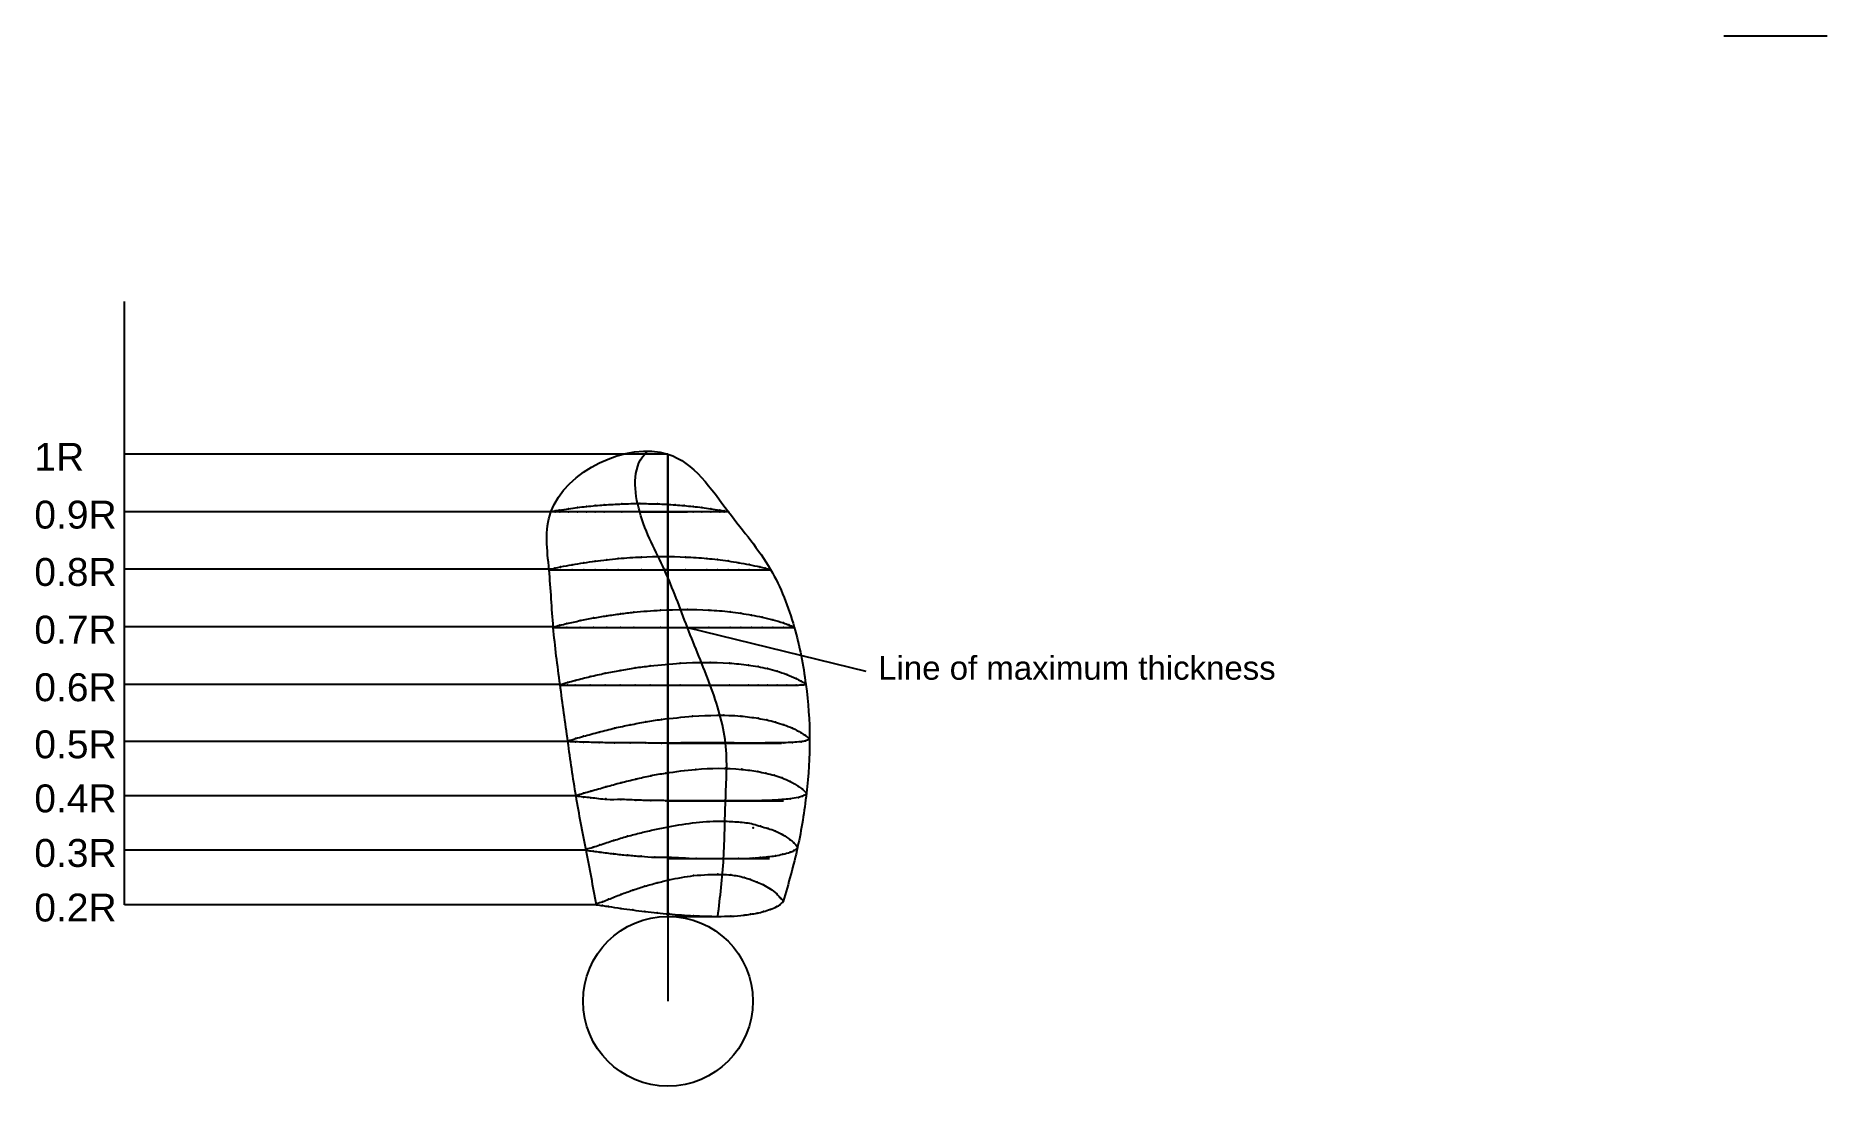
# Model space of a CAD drawing. Header units: inches. Extents: x -2504 to 154, y -334 to 1225.
import ezdxf

# ---------------------------------------------------------------- set-up
doc = ezdxf.new("R2010")
doc.units = ezdxf.units.IN
doc.header["$MEASUREMENT"] = 0
doc.header["$PDSIZE"] = -3
doc.layers.add('Layer1', color=10, linetype='Continuous')
doc.styles.get("Standard").update_dxf_attribs({"font": 'arial.ttf'})

msp = doc.modelspace()

# ---------------------------------------------------------------- linework, layer by layer
for p, q in [((0, 1225), (153.5, 1225)), ((-2372.1, -64.7), (-2372.1, 830.5)), ((-1566.1, 604.2), (-2372.1, 604.2)), ((-1566.1, 604.2), (-1566.1, -81.8)), ((-1566.1, 518.4), (-1566.1, 604.2)), ((-1739.9, 518.4), (-2372.1, 518.4)), ((-1739.9, 518.8), (-1739.9, 518.4)), ((-1566.1, 518.4), (-1608, 518.4)), ((-1608, 518.4), (-1537.1, 518.4)), ((-1566.1, 432.7), (-1566.1, 518.4)), ((-1566.1, 432.7), (-1566.1, 518.4)), ((-1476.2, 518.7), (-1476.2, 518.4)), ((-1742.5, 433.3), (-2372.1, 433.3)), ((-1742.5, 433.3), (-1742.5, 432.7)), ((-1566.1, 432.7), (-1571.4, 432.7)), ((-1571.4, 432.7), (-1503.1, 432.7)), ((-1566.1, 346.9), (-1566.1, 432.7)), ((-1414, 433.1), (-1414, 432.7)), ((-1736.2, 347.7), (-2372.1, 347.7)), ((-1736.2, 347.7), (-1736.2, 346.9)), ((-1566.1, 261.2), (-1566.1, 346.9)), ((-1566.1, 261.2), (-1566.1, 346.9)), ((-1566.1, 346.9), (-1537.2, 346.9)), ((-1537.2, 346.9), (-1458.5, 346.9)), ((-1378.8, 347.5), (-1378.8, 346.9)), ((-1726.2, 262.2), (-2372.1, 262.2)), ((-1726.2, 262.2), (-1726.2, 261.2)), ((-1566.1, 175.4), (-1566.1, 261.2)), ((-1503.4, 261.2), (-1437.2, 261.2)), ((-1361.6, 263.1), (-1361.6, 262.4)), ((-1714.6, 177.5), (-2372.1, 177.5)), ((-1714.6, 178.7), (-1714.6, 177.5)), ((-1566.1, 89.7), (-1566.1, 175.4)), ((-1566.1, 89.7), (-1566.1, 175.4)), ((-1483.2, 175.4), (-1397.5, 175.4)), ((-1355.9, 180.6), (-1355.9, 181.4)), ((-1702.5, 97.3), (-2372.1, 97.3)), ((-1702.5, 98), (-1702.5, 96.5)), ((-1566.1, 3.9), (-1566.1, 89.7)), ((-1480.7, 89.7), (-1394.9, 89.7)), ((-1360.7, 101), (-1360.7, 100)), ((-1687.5, 16.3), (-2372.1, 16.3)), ((-1687.5, 18), (-1687.5, 16.3)), ((-1566.1, -81.8), (-1566.1, 3.9)), ((-1483.6, 3.9), (-1415.7, 3.9)), ((-1373.8, 20.9), (-1373.8, 19.8)), ((-1672.1, -64.7), (-2372.1, -64.7)), ((-1672.2, -62.7), (-1672.2, -64.6)), ((-1395.2, -58.7), (-1395.2, -59.9))]:
    msp.add_line(p, q)
at = {"color": 1}
msp.add_line((-1537.2, 346.9), (-1272.4, 282.2), dxfattribs=at)
at = {"color": 0}
msp.add_line((-1566.1, 261.2), (-1503.4, 261.2), dxfattribs=at)
for points in [[(-1672.1, -64.7), (-1687.5, 16.3), (-1702.5, 96.5), (-1714.6, 177.5), (-1726.2, 262.2), (-1736.2, 346.9), (-1742.5, 432.7), (-1739.9, 518.4), (-1566.1, 604.2), (-1476.2, 518.4), (-1414, 433.1), (-1378.8, 347.5), (-1361.6, 262.4), (-1355.9, 181.4), (-1360.7, 101), (-1373.8, 20.9), (-1395.2, -59.9)], [(-1739.9, 518.8), (-1733.3, 520), (-1726.7, 521.1), (-1713.5, 523.1), (-1700.3, 524.9), (-1687.2, 526.5), (-1674, 527.8), (-1660.8, 528.8), (-1634.4, 530.3), (-1608, 530.8), (-1581.7, 530.3), (-1555.3, 528.9), (-1542.1, 527.8), (-1528.9, 526.5), (-1515.7, 524.9), (-1502.5, 523.1), (-1489.4, 521), (-1482.8, 519.9), (-1476.2, 518.7)], [(-1476.2, 518.4), (-1482.8, 518.4), (-1489.4, 518.4), (-1502.5, 518.4), (-1515.7, 518.4), (-1528.9, 518.4), (-1542.1, 518.4), (-1555.3, 518.4), (-1581.7, 518.4), (-1608, 518.4), (-1634.4, 518.4), (-1660.8, 518.4), (-1674, 518.4), (-1687.2, 518.4), (-1700.3, 518.4), (-1713.5, 518.4), (-1726.7, 518.4), (-1733.3, 518.4), (-1739.9, 518.4)], [(-1742.5, 433.3), (-1733.9, 435.1), (-1725.3, 436.9), (-1708.2, 440.1), (-1691.1, 442.9), (-1674, 445.4), (-1656.9, 447.5), (-1639.8, 449.2), (-1605.6, 451.5), (-1539.9, 451.5), (-1508.4, 449.4), (-1492.7, 447.7), (-1477, 445.6), (-1461.2, 443.1), (-1445.5, 440.3), (-1429.8, 436.9), (-1421.9, 435.1), (-1414, 433.1)], [(-1742.5, 432.7), (-1733.9, 432.7), (-1725.3, 432.7), (-1708.2, 432.7), (-1691.1, 432.7), (-1674, 432.7), (-1656.9, 432.7), (-1639.8, 432.7), (-1605.6, 432.7), (-1571.4, 432.7), (-1539.9, 432.7), (-1508.4, 432.7), (-1492.7, 432.7), (-1477, 432.7), (-1461.2, 432.7), (-1445.5, 432.7), (-1429.8, 432.7), (-1414, 432.7)], [(-1736.2, 347.7), (-1726.3, 350.3), (-1716.3, 352.7), (-1696.4, 357.1), (-1676.5, 361), (-1656.6, 364.3), (-1636.7, 367.2), (-1616.8, 369.5), (-1577, 372.6), (-1505.5, 372.8), (-1473.8, 370.2), (-1458, 368), (-1442.2, 365.4), (-1426.3, 362.2), (-1410.5, 358.3), (-1394.7, 353.6), (-1386.7, 350.7), (-1378.8, 347.5)], [(-1736.2, 346.9), (-1726.3, 346.9), (-1716.3, 346.9), (-1696.4, 346.9), (-1676.5, 346.9), (-1656.6, 346.9), (-1636.7, 346.9), (-1616.8, 346.9), (-1577, 346.9), (-1537.2, 346.9), (-1505.5, 346.9), (-1473.8, 346.9), (-1442.2, 346.9), (-1426.3, 346.9), (-1410.5, 346.9), (-1394.7, 346.9), (-1386.7, 346.9), (-1378.8, 346.9)], [(-1726.2, 262.2), (-1715, 265.4), (-1703.9, 268.4), (-1681.6, 274), (-1659.3, 279), (-1637.1, 283.3), (-1614.8, 287), (-1592.5, 289.9), (-1547.9, 293.8), (-1475, 294.1), (-1446.7, 291.1), (-1432.5, 288.8), (-1418.3, 285.8), (-1404.1, 282), (-1389.9, 277.2), (-1375.8, 271.1), (-1368.7, 267.4), (-1361.6, 263.1)], [(-1714.6, 178.7), (-1703.1, 182.1), (-1691.5, 185.4), (-1668.4, 191.7), (-1645.2, 197.6), (-1622.1, 202.5), (-1598.9, 207), (-1575.8, 210.4), (-1529.5, 215.1), (-1457.8, 215.4), (-1432.3, 212.1), (-1419.6, 209.7), (-1406.8, 206.5), (-1394.1, 202.5), (-1381.3, 197.4), (-1368.6, 190.6), (-1362.2, 186.4), (-1355.9, 181.4)], [(-1355.9, 180.6), (-1362.2, 178.6), (-1368.6, 177.4), (-1381.3, 176.3), (-1394.1, 175.8), (-1406.8, 175.6), (-1529.4, 175.6), (-1575.8, 175.4), (-1598.9, 175.5), (-1622.1, 175.6), (-1645, 175.6), (-1668.4, 176.2), (-1691.5, 176.7), (-1703.1, 177.1), (-1714.6, 177.5)], [(-1702.5, 98), (-1691.4, 101), (-1680.3, 104.2), (-1658.1, 110.5), (-1635.9, 116.6), (-1613.7, 121.9), (-1591.6, 127), (-1569.4, 130.8), (-1525, 136.4), (-1457, 136.4), (-1432.7, 133.1), (-1420.7, 130.6), (-1408.7, 127.5), (-1396.7, 123.6), (-1384.7, 118.4), (-1372.7, 111.1), (-1366.7, 106.8), (-1360.7, 101)], [(-1360.7, 100), (-1366.7, 96.6), (-1372.7, 94.8), (-1384.7, 92.7), (-1396.7, 91.4), (-1408.7, 90.6), (-1420.7, 90.1), (-1432.7, 89.8), (-1480.7, 89.7), (-1525, 89.7), (-1569.4, 89.9), (-1591.6, 90.2), (-1613.7, 90.7), (-1635.9, 91.5), (-1657, 91.5), (-1680.3, 94.2), (-1691.4, 95.3), (-1702.5, 96.5)], [(-1687.5, 18), (-1677.3, 20.9), (-1667.1, 24.2), (-1646.7, 30.9), (-1626.3, 37), (-1606, 42.3), (-1585.6, 47.1), (-1565.2, 51.2), (-1524.4, 57.4), (-1483.6, 59.5), (-1461.6, 58.3), (-1439.7, 55.2), (-1428.7, 51.9), (-1417.7, 48.7), (-1406.7, 44.8), (-1395.7, 39.4), (-1384.8, 32), (-1379.3, 27.2), (-1373.8, 20.9)], [(-1687.5, 16.3), (-1677.3, 14.9), (-1667.1, 13.6), (-1646.7, 11.1), (-1626.3, 9), (-1606, 7.3), (-1585.6, 5.9), (-1566.1, 5.9), (-1524.4, 4.1), (-1483.4, 4.1), (-1461.6, 4.1), (-1439.7, 4.7), (-1428.7, 5.6), (-1417.7, 6.7), (-1406.7, 8.2), (-1395.7, 10.4), (-1384.8, 13.5), (-1379.3, 15.8), (-1373.8, 19.8)], [(-1672.2, -62.7), (-1663.2, -60), (-1654.2, -56.5), (-1636.2, -49.3), (-1618.2, -42.8), (-1600.2, -37), (-1582.2, -32), (-1564.2, -27.7), (-1528.1, -21.4), (-1485.4, -19.7), (-1472.7, -20.3), (-1453.3, -24.1), (-1443.6, -27.1), (-1433.9, -30.9), (-1424.2, -35.2), (-1414.5, -40.8), (-1404.8, -48.6), (-1400, -53.6), (-1395, -58.6)], [(-1672.2, -64.6), (-1663.2, -65.8), (-1654.2, -67.2), (-1636.2, -69.9), (-1618.2, -72.3), (-1600.2, -74.5), (-1582.2, -76.5), (-1564.2, -78.2), (-1528.1, -80.8), (-1492.1, -81.8), (-1472.7, -81.5), (-1453.3, -80), (-1443.6, -78.6), (-1433.9, -76.9), (-1424.2, -74.6), (-1414.5, -71.5), (-1404.8, -67.4), (-1400, -64.5), (-1395.2, -59.9)]]:
    msp.add_spline(points, degree=3)
msp.add_spline([(-1726.2, 261.2), (-1715, 261.2), (-1703.9, 261.2), (-1681.6, 261.2), (-1659.3, 261.2), (-1637.1, 261.2), (-1614.8, 261.2), (-1592.5, 261.2), (-1547.9, 261.2), (-1503.4, 261.2), (-1475, 261.2), (-1446.7, 261.2), (-1432.5, 261.2), (-1404.1, 261.2), (-1389.9, 261.2), (-1375.8, 261.4), (-1368.7, 261.7), (-1361.6, 262.4)], degree=3, dxfattribs=at)
for p in [(-1739.9, 518.8), (-1739.9, 518.4), (-1733.3, 520), (-1733.3, 518.4), (-1726.7, 521.1), (-1726.7, 518.4), (-1713.5, 523.1), (-1713.5, 518.4), (-1700.3, 524.9), (-1700.3, 518.4), (-1687.2, 526.5), (-1687.2, 518.4), (-1674, 527.8), (-1674, 518.4), (-1660.8, 528.8), (-1660.8, 518.4), (-1634.4, 530.3), (-1634.4, 518.4), (-1608, 530.8), (-1608, 530.8), (-1608, 518.4), (-1608, 518.4), (-1581.7, 530.3), (-1581.7, 518.4), (-1555.3, 528.9), (-1555.3, 518.4), (-1542.1, 527.8), (-1542.1, 518.4), (-1528.9, 526.5), (-1528.9, 518.4), (-1515.7, 524.9), (-1515.7, 518.4), (-1502.5, 523.1), (-1502.5, 518.4), (-1489.4, 521), (-1489.4, 518.4), (-1482.8, 519.9), (-1482.8, 518.4), (-1476.2, 518.7), (-1476.2, 518.4), (-1742.5, 433.3), (-1742.5, 432.7), (-1733.9, 435.1), (-1733.9, 432.7), (-1725.3, 436.9), (-1725.3, 432.7), (-1708.2, 440.1), (-1708.2, 432.7), (-1691.1, 442.9), (-1691.1, 432.7), (-1674, 445.4), (-1674, 432.7), (-1656.9, 447.5), (-1656.9, 432.7), (-1639.8, 449.2), (-1639.8, 432.7), (-1605.6, 451.5), (-1605.6, 432.7), (-1571.4, 432.7), (-1571.4, 432.7), (-1539.9, 451.5), (-1539.9, 432.7), (-1508.4, 449.4), (-1508.4, 432.7), (-1492.7, 447.7), (-1492.7, 432.7), (-1477, 445.6), (-1477, 432.7), (-1461.2, 443.1), (-1461.2, 432.7), (-1445.5, 440.3), (-1445.5, 432.7), (-1429.8, 436.9), (-1429.8, 432.7), (-1421.9, 435.1), (-1421.9, 432.7), (-1414, 433.1), (-1414, 432.7), (-1577, 372.6), (-1537.2, 373.7), (-1537.2, 373.7), (-1505.5, 372.8), (-1736.2, 347.7), (-1736.2, 346.9), (-1726.3, 350.3), (-1726.3, 346.9), (-1716.3, 352.7), (-1716.3, 346.9), (-1696.4, 357.1), (-1696.4, 346.9), (-1676.5, 361), (-1676.5, 346.9), (-1656.6, 364.3), (-1656.6, 346.9), (-1636.7, 367.2), (-1636.7, 346.9), (-1616.8, 369.5), (-1616.8, 346.9), (-1577, 346.9), (-1537.2, 346.9), (-1537.2, 346.9), (-1505.5, 346.9), (-1473.8, 370.2), (-1473.8, 346.9), (-1458, 368), (-1458, 346.9), (-1442.2, 365.4), (-1442.2, 346.9), (-1426.3, 362.2), (-1426.3, 346.9), (-1410.5, 358.3), (-1410.5, 346.9), (-1394.7, 353.6), (-1394.7, 346.9), (-1386.7, 350.7), (-1386.7, 346.9), (-1378.8, 347.5), (-1378.8, 346.9), (-1547.9, 293.8), (-1503.4, 295.1), (-1503.4, 295.1), (-1475, 294.1), (-1703.9, 268.4), (-1681.6, 274), (-1659.3, 279), (-1637.1, 283.3), (-1614.8, 287), (-1592.5, 289.9), (-1446.7, 291.1), (-1432.5, 288.8), (-1418.3, 285.8), (-1404.1, 282), (-1389.9, 277.2), (-1375.8, 271.1), (-1368.7, 267.4), (-1726.2, 262.2), (-1726.2, 262.2), (-1726.2, 261.2), (-1715, 265.4), (-1715, 265.4), (-1715, 261.2), (-1703.9, 261.2), (-1681.6, 261.2), (-1659.3, 261.2), (-1637.1, 261.2), (-1614.8, 261.2), (-1592.5, 261.2), (-1547.9, 261.2), (-1503.4, 261.2), (-1503.4, 261.2), (-1475, 261.2), (-1446.7, 261.2), (-1432.5, 261.2), (-1418.3, 261.2), (-1404.1, 261.2), (-1389.9, 261.2), (-1375.8, 261.4), (-1368.7, 261.7), (-1361.6, 263.1), (-1361.6, 262.4), (-1529.5, 215.1), (-1483.2, 216.6), (-1483.2, 216.6), (-1457.8, 215.4), (-1668.4, 191.7), (-1645.2, 197.6), (-1622.1, 202.5), (-1598.9, 207), (-1575.8, 210.4), (-1432.3, 212.1), (-1419.6, 209.7), (-1406.8, 206.5), (-1394.1, 202.5), (-1381.3, 197.4), (-1368.6, 190.6), (-1362.2, 186.4), (-1714.6, 178.7), (-1714.6, 177.5), (-1703.1, 182.1), (-1703.1, 177.1), (-1691.5, 185.4), (-1691.5, 176.7), (-1668.4, 176.2), (-1645.2, 175.8), (-1622.1, 175.6), (-1598.9, 175.5), (-1575.8, 175.4), (-1529.5, 175.4), (-1483.2, 175.4), (-1483.2, 175.4), (-1457.8, 175.4), (-1432.3, 175.4), (-1419.6, 175.4), (-1406.8, 175.6), (-1394.1, 175.8), (-1381.3, 176.3), (-1368.6, 177.4), (-1362.2, 178.6), (-1355.9, 181.4), (-1355.9, 180.6), (-1525, 136.4), (-1480.7, 138), (-1480.7, 138), (-1456.7, 136.7), (-1432.7, 133.1), (-1658.1, 110.5), (-1635.9, 116.6), (-1613.7, 121.9), (-1591.6, 127), (-1569.4, 130.8), (-1420.7, 130.6), (-1408.7, 127.5), (-1396.7, 123.6), (-1384.7, 118.4), (-1372.7, 111.1), (-1366.7, 106.8), (-1702.5, 98), (-1702.5, 96.5), (-1691.4, 101), (-1691.4, 95.3), (-1680.3, 104.2), (-1680.3, 94.2), (-1658.1, 92.6), (-1635.9, 91.5), (-1613.7, 90.7), (-1591.6, 90.2), (-1569.4, 89.9), (-1525, 89.7), (-1480.7, 89.7), (-1480.7, 89.7), (-1456.7, 89.7), (-1432.7, 89.8), (-1420.7, 90.1), (-1408.7, 90.6), (-1396.7, 91.4), (-1384.7, 92.7), (-1372.7, 94.8), (-1366.7, 96.6), (-1360.7, 101), (-1360.7, 100), (-1646.7, 30.9), (-1626.3, 37), (-1439.7, 49.5), (-1428.7, 51.9), (-1417.7, 48.7), (-1406.7, 44.8), (-1395.7, 39.4), (-1384.8, 32), (-1379.3, 27.2), (-1687.5, 18), (-1687.5, 16.3), (-1677.3, 20.9), (-1677.3, 14.9), (-1667.1, 24.2), (-1667.1, 13.6), (-1646.7, 11.1), (-1626.3, 9), (-1606, 7.3), (-1585.6, 5.9), (-1565.2, 5), (-1524.4, 4.1), (-1483.6, 3.9), (-1483.6, 3.9), (-1461.6, 4.1), (-1439.7, 4.7), (-1428.7, 5.6), (-1417.7, 6.7), (-1406.7, 8.2), (-1395.7, 10.4), (-1384.8, 13.5), (-1379.3, 15.8), (-1373.8, 20.9), (-1373.8, 19.8), (-1528.1, -21.4), (-1492.1, -19.1), (-1492.1, -19.1), (-1472.7, -20.3), (-1453.3, -24.1), (-1636.2, -49.3), (-1618.2, -42.8), (-1600.2, -37), (-1582.2, -32), (-1564.2, -27.7), (-1443.6, -27.1), (-1433.9, -30.9), (-1424.2, -35.2), (-1414.5, -40.8), (-1404.8, -48.6), (-1672.2, -62.7), (-1672.2, -64.6), (-1672.2, -64.6), (-1663.2, -60), (-1663.2, -65.8), (-1663.2, -65.8), (-1654.2, -56.5), (-1654.2, -67.2), (-1654.2, -67.2), (-1636.2, -69.9), (-1636.2, -69.9), (-1618.2, -72.3), (-1618.2, -72.3), (-1600.2, -74.5), (-1600.2, -74.5), (-1582.2, -76.5), (-1582.2, -76.5), (-1564.2, -78.2), (-1564.2, -78.2), (-1443.6, -78.6), (-1433.9, -76.9), (-1424.2, -74.6), (-1414.5, -71.5), (-1404.8, -67.4), (-1400, -53.6), (-1400, -64.5), (-1395.2, -58.7), (-1395.2, -59.9), (-1528.1, -80.8), (-1528.1, -80.8), (-1492.1, -81.8), (-1492.1, -81.8), (-1492.1, -81.8), (-1472.7, -81.5), (-1453.3, -80)]:
    msp.add_point(p)
at = {"layer": 'Layer1'}
for p, q in [((-1566.1, 518.4), (-1608, 518.4)), ((-1566.1, 432.7), (-1571.4, 432.7)), ((-1566.1, 175.4), (-1483.2, 175.4)), ((-1566.1, 89.7), (-1480.7, 89.7)), ((-1566.1, 3.9), (-1483.6, 3.9)), ((-1566.1, -81.8), (-1492.1, -81.8)), ((-1566.1, -81.8), (-1566.1, -207.8))]:
    msp.add_line(p, q, dxfattribs=at)
at = {"layer": 'Layer1', "color": 0}
for p, q in [((-1566.1, 346.9), (-1537.2, 346.9)), ((-1566.1, 261.2), (-1503.4, 261.2))]:
    msp.add_line(p, q, dxfattribs=at)
at = {"layer": 'Layer1'}
msp.add_circle((-1566.1, -207.8), 126, dxfattribs=at)
msp.add_spline([(-1492.1, -81.8), (-1483.6, 3.9), (-1480.7, 89.7), (-1480.7, 175.4), (-1503.4, 261.2), (-1537.2, 346.9), (-1571.4, 432.7), (-1608, 518.4), (-1600.6, 604.2), (-1596, 608.8)], degree=3, dxfattribs=at)

# ---------------------------------------------------------------- texts
for s, p in [('1R', (-2506.1, 579.5)), ('0.9R', (-2506.1, 493.7)), ('0.8R', (-2506.1, 408.6)), ('0.7R', (-2506.1, 323)), ('0.6R', (-2506.1, 237.5)), ('0.5R', (-2506.1, 152.8)), ('0.4R', (-2506.1, 72.6)), ('0.3R', (-2506.1, -8.4)), ('0.2R', (-2506.1, -89.4))]:
    msp.add_text(s, height=41.41).set_placement(p)
at = {"color": 1}
msp.add_text('Line of maximum thickness', height=35, dxfattribs=at).set_placement((-1254.2, 269.4))

doc.saveas('drawing.dxf')
